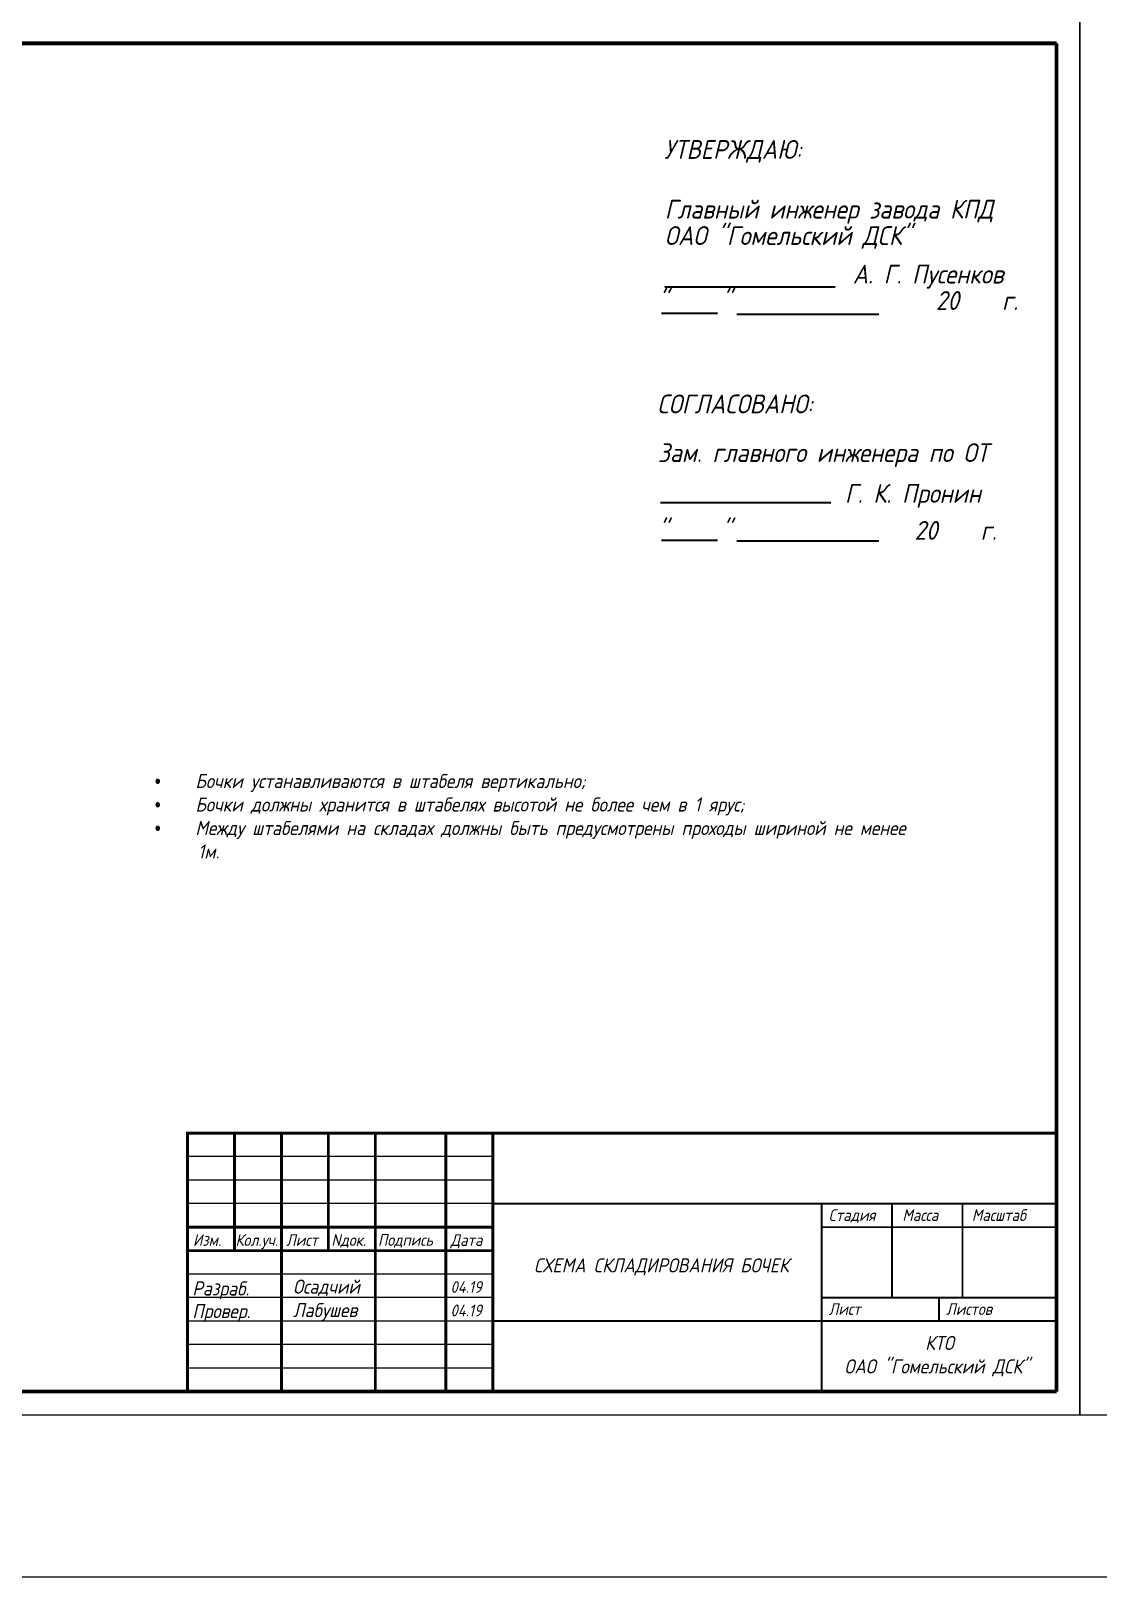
# Model space of a CAD drawing. Header units: millimetres. Extents: x -300689 to 10556, y -104928 to 107291.
# Drawn here: x -20701.9 to -20474.7, y 27597 to 27926.1 of the extents above; entities that cross this region are included whole.
import ezdxf

# ---------------------------------------------------------------- set-up
doc = ezdxf.new("R2010")
doc.units = ezdxf.units.MM
doc.layers.add('линии', color=7, linetype='Continuous')
doc.layers.add('толстая', color=7, linetype='Continuous', lineweight=60)
doc.styles.add('чертежный', font='isocpeui.ttf', dxfattribs={"width": 0.9})

# ---------------------------------------------------------------- blocks, each defined once
blk = doc.blocks.new('лист')
for p, q in [((0, 0), (0, 297)), ((0, 297), (420, 297)), ((420, 297), (420, 0)), ((420, 0), (0, 0))]:
    blk.add_line(p, q)
at = {"const_width": 0.8}
for points in [[(20, 292), (20, 5)], [(20, 292), (415, 292)], [(415, 5), (415, 292)], [(20, 5), (415, 5)]]:
    blk.add_lwpolyline(points, dxfattribs=at)

msp = doc.modelspace()

# ---------------------------------------------------------------- linework, layer by layer
at = {"color": 7}
for p, q in [((-20603.5565, 27686.4581), (-20668.5565, 27686.4581)), ((-20603.5565, 27681.4581), (-20668.5565, 27681.4581)), ((-20603.5565, 27676.4581), (-20668.5565, 27676.4581)), ((-20603.5565, 27661.4581), (-20668.5565, 27661.4581)), ((-20603.5565, 27656.4581), (-20668.5565, 27656.4581)), ((-20603.5565, 27651.4581), (-20668.5565, 27651.4581)), ((-20603.5565, 27646.4581), (-20668.5565, 27646.4581)), ((-20603.5565, 27641.4581), (-20668.5565, 27641.4581))]:
    msp.add_line(p, q, dxfattribs=at)
for points, const_width in [([(-20483.5565, 27691.4581), (-20668.5565, 27691.4581), (-20668.5565, 27636.4581)], 0.6), ([(-20658.5565, 27666.4581), (-20658.5565, 27691.4581)], 0.6), ([(-20648.5565, 27636.4581), (-20648.5565, 27691.4581)], 0.6), ([(-20638.5565, 27666.4581), (-20638.5565, 27691.4581)], 0.6), ([(-20628.5565, 27636.4581), (-20628.5565, 27691.4581)], 0.6), ([(-20613.5565, 27636.4581), (-20613.5565, 27691.4581)], 0.6), ([(-20603.5565, 27636.4581), (-20603.5565, 27691.4581)], 0.6), ([(-20483.5565, 27676.4581), (-20603.5565, 27676.4581)], 0.4), ([(-20533.5565, 27636.4581), (-20533.5565, 27676.4581)], 0.4), ([(-20518.5565, 27656.4581), (-20518.5565, 27676.4581)], 0.4), ([(-20503.5565, 27656.4581), (-20503.5565, 27676.4581)], 0.4), ([(-20603.5565, 27671.4581), (-20668.5565, 27671.4581)], 0.6), ([(-20483.5565, 27671.4581), (-20533.5565, 27671.4581)], 0.4), ([(-20603.5565, 27666.4581), (-20668.5565, 27666.4581)], 0.6), ([(-20483.5565, 27656.4581), (-20533.5565, 27656.4581)], 0.4), ([(-20508.5565, 27651.4581), (-20508.5565, 27656.4581)], 0.4), ([(-20483.5565, 27651.4581), (-20603.5565, 27651.4581)], 0.4)]:
    msp.add_lwpolyline(points, dxfattribs=dict(at, const_width=const_width))
at = {"layer": 'линии', "color": 1, "linetype": 'ByBlock', "ltscale": 0.25}
msp.add_lwpolyline([(-20929.0745, 28259.5996), (-20015.465, 28259.5996), (-20015.465, 27596.9592), (-20929.0745, 27596.9592)], close=True, dxfattribs=at)
at = {"layer": 'толстая', "lineweight": 25, "const_width": 0.42}
for points in [[(-20530.6483, 27871.6023), (-20566.9813, 27871.6023)], [(-20567.7016, 27865.9858), (-20555.6574, 27865.9858)], [(-20551.6427, 27865.7856), (-20521.3319, 27865.7856)], [(-20531.5294, 27825.6655), (-20567.8623, 27825.6655)], [(-20567.7016, 27817.6937), (-20555.6574, 27817.6937)]]:
    msp.add_lwpolyline(points, dxfattribs=at)
at = {"layer": 'толстая', "lineweight": 60, "const_width": 0.42}
msp.add_lwpolyline([(-20551.6427, 27817.4936), (-20521.3319, 27817.4936)], dxfattribs=at)

# ---------------------------------------------------------------- block references
for p in [(-20898.5565, 27631.4581), (-20478.5565, 27631.4581)]:
    msp.add_blockref('лист', p)

# ---------------------------------------------------------------- texts
at = {"lineweight": 25, "style": 'чертежный', "width": 0.9}
for s, p in [('Главный инженер завода КПД', (-20566.9432, 27886.1585)), ('ОАО "Гомельский ДСК"', (-20566.9432, 27880.5361)), ('А. Г. Пусенков', (-20526.9397, 27872.3366)), ('"     "                   20    г.', (-20568.3556, 27866.7141)), ('СОГЛАСОВАНО:', (-20568.5381, 27844.6991)), ('Зам. главного инженера по ОТ                          ', (-20568.3955, 27834.3307)), ('Г. К. Пронин                            ', (-20528.5999, 27825.6578)), ('"     "                 20    г.', (-20568.3445, 27817.7818))]:
    msp.add_text(s, height=4, dxfattribs=at).set_placement(p)
at = {"color": 7, "style": 'чертежный', "width": 0.9}
for s, p in [('Стадия    Масса     Масштаб', (-20532.0504, 27672.7683)), ('Изм.', (-20667.3783, 27667.4581)), ('Кол.уч.', (-20658.3418, 27667.4581)), ('Лист', (-20647.5565, 27667.4581)), ('Nдок.', (-20637.9271, 27667.4602)), ('Подпись', (-20628.001, 27667.4886)), ('Дата', (-20612.5565, 27667.4581)), ('04.19', (-20612.5565, 27657.4581)), ('Лист', (-20532.0504, 27652.7683)), ('Листов', (-20507.0504, 27652.7683)), ('04.19', (-20612.5565, 27652.4581))]:
    msp.add_text(s, height=2.5, dxfattribs=at).set_placement(p)
at = {"lineweight": 25, "char_height": 3, "attachment_point": 1, "style": 'чертежный'}
for s, insert, width in [('{\\fSymbol|b0|i1|c2|p18;·{\\W6.660937; }}Бочки устанавливаются в штабеля вертикально;\\P{\\fSymbol|b0|i1|c2|p18;·{\\W6.660937; }}Бочки должны хранится в штабелях высотой не более чем в 1 ярус;\\P{\\fSymbol|b0|i1|c2|p18;·{\\W6.660937; }}Между штабелями на складах должны быть предусмотрены проходы шириной не менее \\P{\\W4.829268; }1м.', (-20675.5514, 27767.9265), 167.764167), ('{\\W3.345087; }  СХЕМА СКЛАДИРОВАНИЯ БОЧЕК', (-20604.6111, 27664.8118), 71.569418), ('\\pt5;Разраб.', (-20667.5236, 27659.8988), 5.777107), ('Осадчий', (-20646.0871, 27660.2909), 5.777107), ('\\pt5;Провер.', (-20667.5236, 27655.0863), 5.777107), ('Лабушев', (-20646.0871, 27655.2909), 5.777107), ('\\pt5.0001;          КТО\\PОАО "Гомельский ДСК"', (-20528.7063, 27648.3045), 41.705218)]:
    msp.add_mtext(s, dxfattribs=dict(at, insert=insert, width=width))
at = {"layer": 'толстая', "lineweight": 25, "style": 'чертежный', "width": 0.9}
msp.add_text('УТВЕРЖДАЮ:', height=4, dxfattribs=at).set_placement((-20567.0649, 27898.873))

doc.saveas('drawing.dxf')
